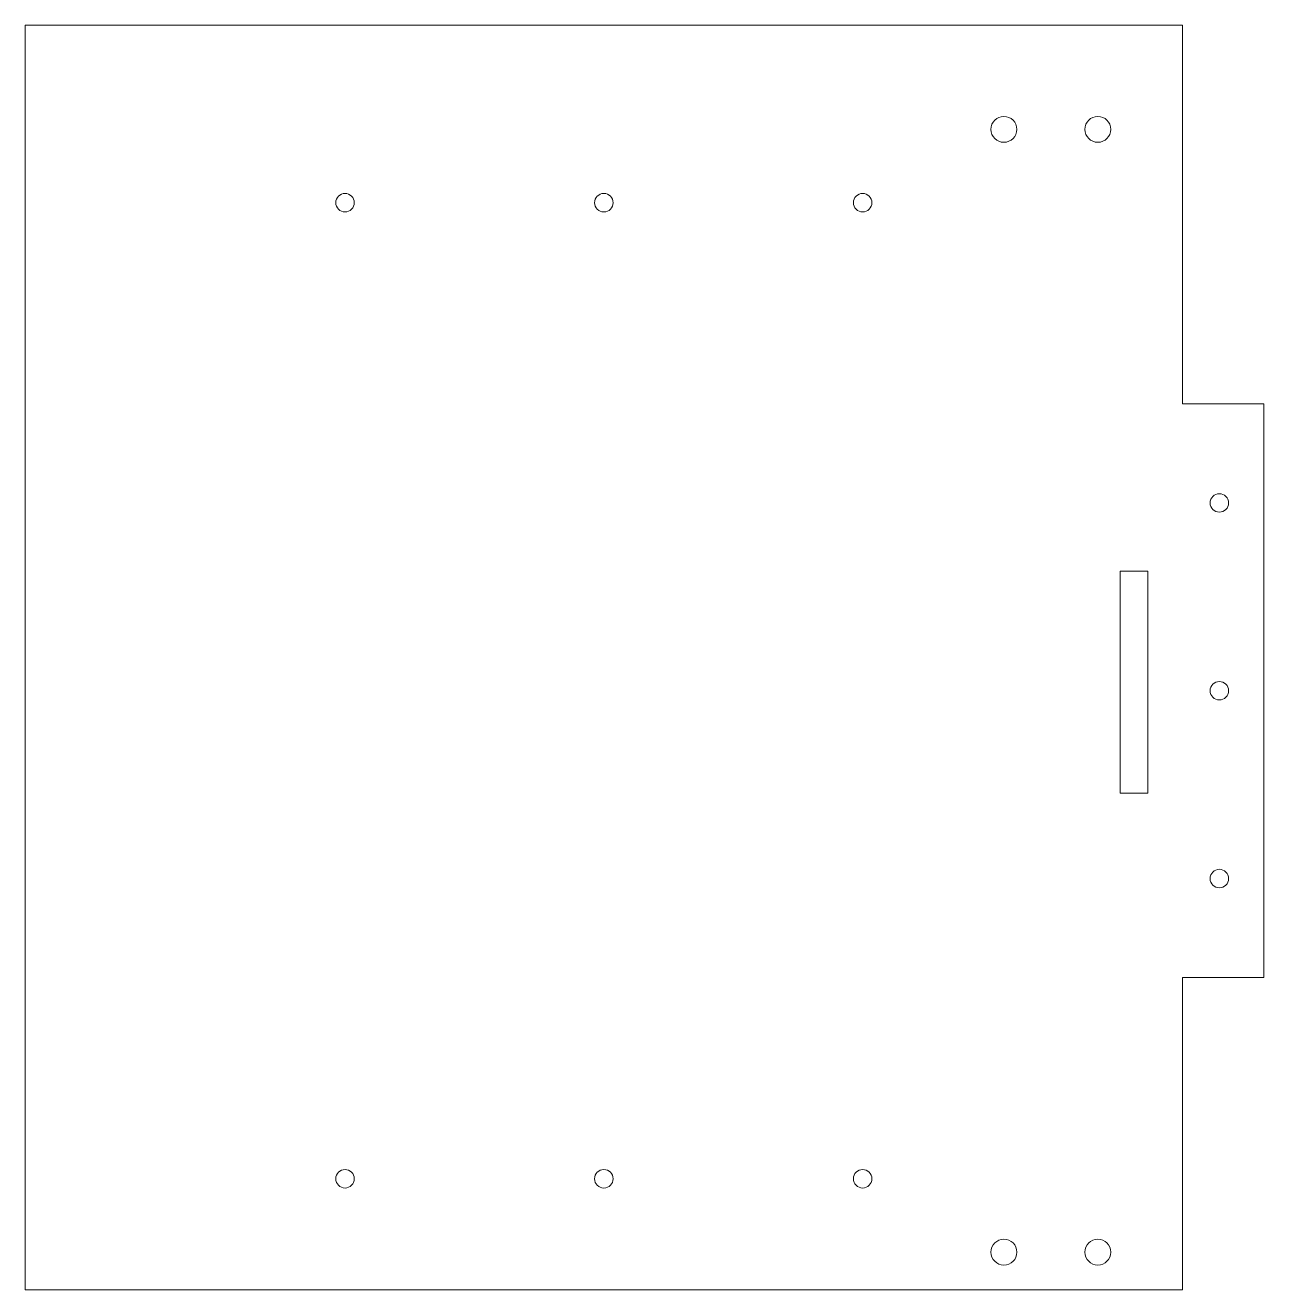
# Model space of a CAD drawing. Header units: inches. Extents: x -6.2 to 7, y -6.7 to 6.7.
import ezdxf

# ---------------------------------------------------------------- set-up
doc = ezdxf.new("R2010")
doc.units = ezdxf.units.IN
doc.header["$MEASUREMENT"] = 0

msp = doc.modelspace()

# ---------------------------------------------------------------- linework, layer by layer
at = {"color": 1, "linetype": 'Continuous', "lineweight": 5}
for p, q in [((-6.161, -6.732), (-6.161, 6.732)), ((-6.161, 6.732), (6.161, 6.732)), ((6.161, 6.732), (6.161, 2.7)), ((6.161, 2.7), (7.028, 2.7)), ((7.028, 2.7), (7.028, -3.408)), ((5.498, 0.918), (5.793, 0.918)), ((5.499, -1.444), (5.498, 0.918)), ((5.793, 0.918), (5.794, -1.444)), ((5.794, -1.444), (5.499, -1.444)), ((7.028, -3.408), (6.161, -3.408)), ((6.161, -3.408), (6.161, -6.732)), ((6.161, -6.732), (-6.161, -6.732))]:
    msp.add_line(p, q, dxfattribs=at)
for centre, radius in [((4.261, 5.624), 0.138), ((5.261, 5.624), 0.138), ((-2.756, 4.843), 0.0984), ((0, 4.843), 0.0984), ((2.756, 4.843), 0.0984), ((6.555, 1.646), 0.0984), ((6.555, -0.354), 0.0984), ((6.555, -2.354), 0.0984), ((-2.756, -5.551), 0.0984), ((0, -5.551), 0.0984), ((2.756, -5.551), 0.0984), ((4.261, -6.332), 0.138), ((5.261, -6.332), 0.138)]:
    msp.add_circle(centre, radius, dxfattribs=at)

doc.saveas('drawing.dxf')
